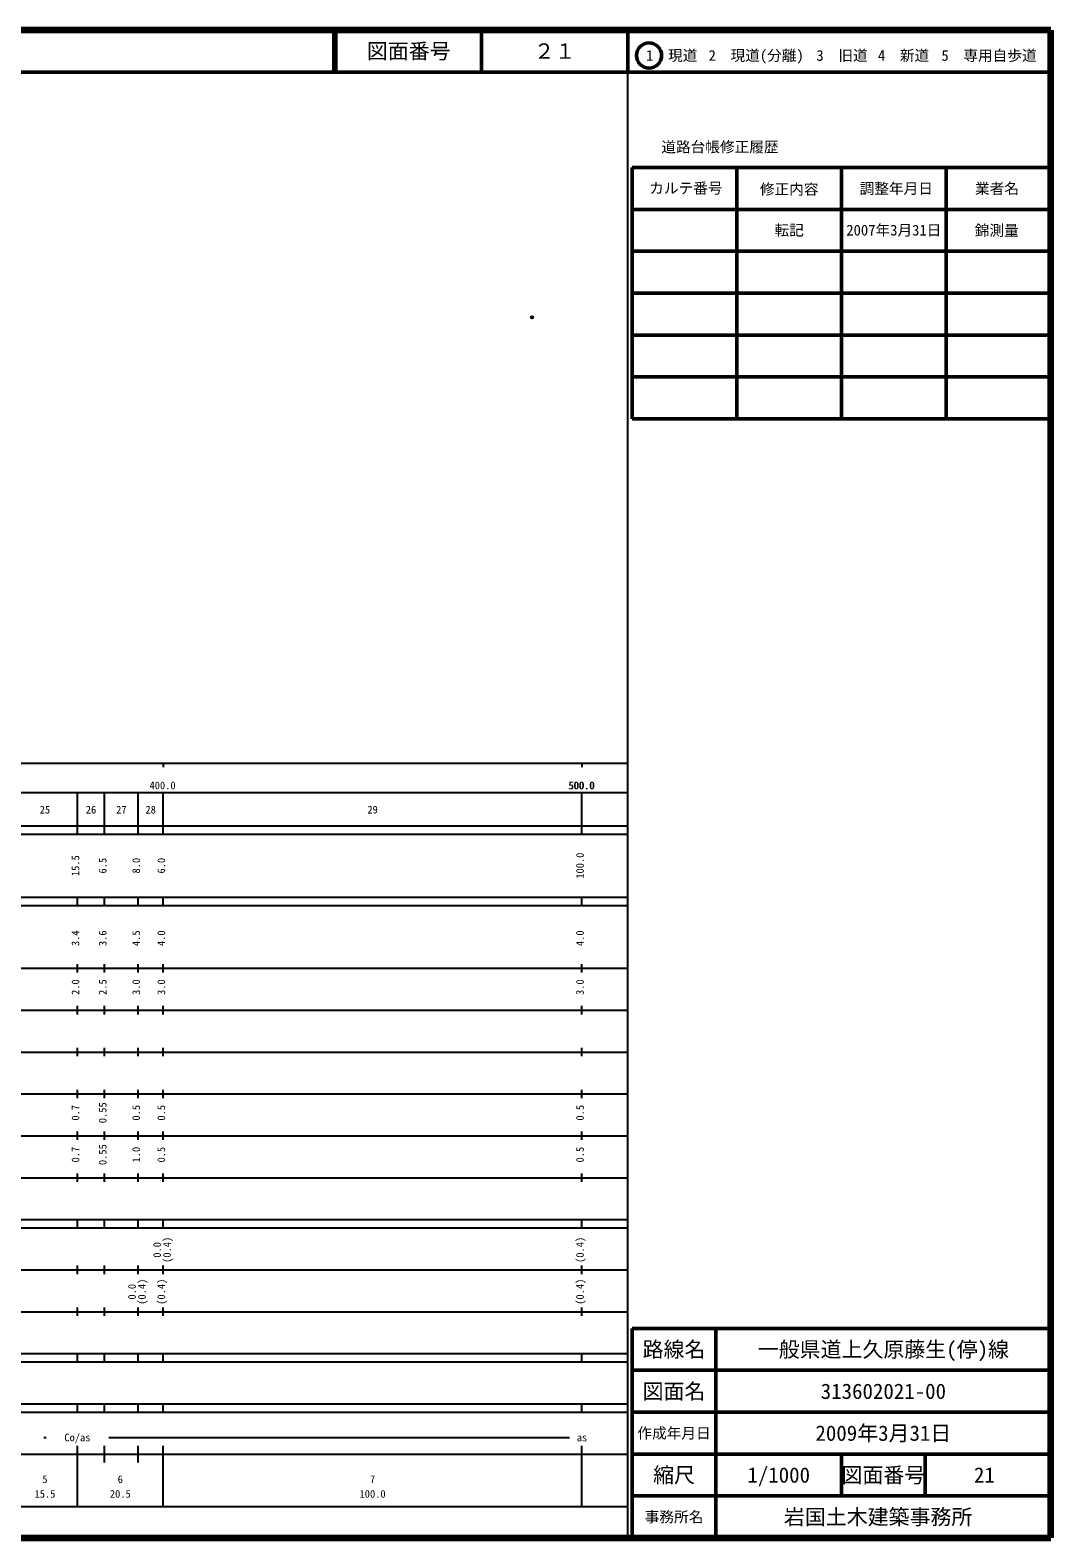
# Model space of a CAD drawing. Units: millimetres on the paper. Extents: x 40 to 680, y 20 to 380.
# Drawn here: x 436.2 to 680, y 20 to 380 of the extents above; entities that cross this region are included whole.
import ezdxf
from ezdxf.enums import TextEntityAlignment as Align

# ---------------------------------------------------------------- set-up
doc = ezdxf.new("R2010")
doc.units = ezdxf.units.MM
doc.header["$PDMODE"] = 32
doc.header["$PDSIZE"] = 0.5
doc.layers.add('M-OTRS', color=6, linetype='Continuous')
doc.layers.add('M-TTL-TXT', color=7, linetype='Continuous')
for name, color, linetype, lineweight in [('M-TTL', 2, 'Continuous', 140), ('M-TTL-BAND', 7, 'Continuous', 25), ('M-TTL-FRAM', 2, 'Continuous', 50), ('M-TTL-LINE', 7, 'Continuous', 50)]:
    doc.layers.add(name, color=color, linetype=linetype, lineweight=lineweight)
doc.styles.add('ＭＳ ゴシック', font='')
doc.styles.get('ＭＳ ゴシック').set_extended_font_data('MS Gothic')

msp = doc.modelspace()

# ---------------------------------------------------------------- linework, layer by layer
at = {"layer": 'M-OTRS'}
msp.add_point((556.089, 311.432), dxfattribs=at)
at = {"layer": 'M-TTL'}
for p, q in [((680, 380), (40, 380)), ((680, 20), (680, 380)), ((40, 20), (680, 20))]:
    msp.add_line(p, q, dxfattribs=at)
at = {"layer": 'M-TTL-BAND'}
for p, q in [((579, 20), (579, 370)), ((40, 205), (579, 205)), ((468, 205), (468, 204)), ((568, 205), (568, 204)), ((68, 198), (579, 198)), ((447.5, 188), (447.5, 198)), ((454, 188), (454, 198)), ((462, 188), (462, 198)), ((468, 188), (468, 198)), ((568, 188), (568, 198)), ((40, 190), (579, 190)), ((40, 188), (579, 188)), ((40, 173), (579, 173)), ((447.5, 171), (447.5, 173)), ((454, 171), (454, 173)), ((462, 171), (462, 173)), ((468, 171), (468, 173)), ((568, 171), (568, 173)), ((40, 171), (579, 171)), ((40, 156), (579, 156)), ((447.5, 155), (447.5, 157)), ((454, 155), (454, 157)), ((462, 155), (462, 157)), ((468, 155), (468, 157)), ((568, 155), (568, 157)), ((46, 146), (579, 146)), ((447.5, 145), (447.5, 147)), ((454, 145), (454, 147)), ((462, 145), (462, 147)), ((468, 145), (468, 147)), ((568, 145), (568, 147)), ((447.5, 135), (447.5, 137)), ((454, 135), (454, 137)), ((462, 135), (462, 137)), ((468, 135), (468, 137)), ((568, 135), (568, 137)), ((52, 136), (579, 136)), ((46, 126), (579, 126)), ((447.5, 125), (447.5, 127)), ((454, 125), (454, 127)), ((462, 125), (462, 127)), ((468, 125), (468, 127)), ((568, 125), (568, 127)), ((52, 116), (579, 116)), ((447.5, 115), (447.5, 117)), ((454, 115), (454, 117)), ((462, 115), (462, 117)), ((468, 115), (468, 117)), ((568, 115), (568, 117)), ((46, 106), (579, 106)), ((447.5, 105), (447.5, 107)), ((454, 105), (454, 107)), ((462, 105), (462, 107)), ((468, 105), (468, 107)), ((568, 105), (568, 107)), ((40, 96), (579, 96)), ((40, 94), (579, 94)), ((447.5, 94), (447.5, 96)), ((454, 94), (454, 96)), ((462, 94), (462, 96)), ((468, 94), (468, 96)), ((568, 94), (568, 96)), ((49, 84), (579, 84)), ((447.5, 83), (447.5, 85)), ((454, 83), (454, 85)), ((462, 83), (462, 85)), ((468, 83), (468, 85)), ((568, 83), (568, 85)), ((40, 74), (579, 74)), ((447.5, 73), (447.5, 75)), ((454, 73), (454, 75)), ((462, 73), (462, 75)), ((468, 73), (468, 75)), ((568, 73), (568, 75)), ((40, 64), (579, 64)), ((40, 62), (579, 62)), ((447.5, 62), (447.5, 64)), ((454, 62), (454, 64)), ((462, 62), (462, 64)), ((468, 62), (468, 64)), ((568, 62), (568, 64)), ((40, 52), (579, 52)), ((447.5, 50), (447.5, 52)), ((454, 50), (454, 52)), ((462, 50), (462, 52)), ((468, 50), (468, 52)), ((568, 50), (568, 52)), ((40, 50), (579, 50)), ((439.5, 44), (440, 44)), ((455, 44), (565, 44)), ((40, 40), (579, 40)), ((447.5, 27.5), (447.5, 42)), ((454, 38), (454, 42)), ((462, 38), (462, 42)), ((468, 27.5), (468, 42)), ((568, 27.5), (568, 42)), ((68, 27.5), (579, 27.5))]:
    msp.add_line(p, q, dxfattribs=at)
at = {"layer": 'M-TTL-FRAM'}
for p, q in [((580, 347.197), (580, 287.197)), ((580, 347.197), (680, 347.197)), ((580, 287.197), (680, 287.197)), ((680, 70), (580, 70)), ((580, 70), (580, 20))]:
    msp.add_line(p, q, dxfattribs=at)
at = {"layer": 'M-TTL-LINE'}
for p, q in [((508.747, 380), (508.747, 370)), ((509.247, 380), (509.247, 370)), ((543.997, 380), (543.997, 370)), ((579, 380), (579, 370)), ((40, 370), (680, 370)), ((605, 347.197), (605, 287.197)), ((630, 347.197), (630, 287.197)), ((655, 347.197), (655, 287.197)), ((580, 337.197), (680, 337.197)), ((580, 327.197), (680, 327.197)), ((580, 317.197), (680, 317.197)), ((580, 307.197), (680, 307.197)), ((580, 297.197), (680, 297.197)), ((600, 70), (600, 20)), ((680, 60), (580, 60)), ((680, 50), (580, 50)), ((680, 40), (580, 40)), ((630, 40), (630, 30)), ((650, 40), (650, 30)), ((680, 30), (580, 30))]:
    msp.add_line(p, q, dxfattribs=at)
msp.add_circle((584.031, 373.958), 3, dxfattribs=at)

# ---------------------------------------------------------------- texts
at = {"layer": 'M-TTL-BAND', "style": 'ＭＳ ゴシック'}
for s, p in [('400.0', (467.844, 198.195)), ('500.0', (567.844, 198.195)), ('500.0', (568, 198.195)), ('25', (439.75, 192.405)), ('26', (450.75, 192.405)), ('27', (458, 192.405)), ('28', (465, 192.405)), ('29', (518, 192.405)), ('Co/as', (447.5, 42.5)), ('as', (568, 42.5)), ('5', (439.75, 32.523)), ('6', (457.75, 32.523)), ('7', (518, 32.523)), ('15.5', (439.75, 29.033)), ('20.5', (457.75, 29.033)), ('100.0', (518, 29.033))]:
    msp.add_text(s, height=1.833, dxfattribs=at).set_placement(p, align=Align.BOTTOM_CENTER)
for s, p in [('15.5', (448.5, 180.5)), ('6.5', (455, 180.5)), ('8.0', (463, 180.5)), ('6.0', (469, 180.5)), ('100.0', (569, 180.5)), ('3.4', (448.5, 163.174)), ('3.6', (455, 163.174)), ('4.5', (463, 163.174)), ('4.0', (469, 163.174)), ('4.0', (569, 163.174)), ('2.0', (448.5, 151.5)), ('2.5', (455, 151.5)), ('3.0', (463, 151.5)), ('3.0', (469, 151.5)), ('3.0', (569, 151.5)), ('0.7', (448.5, 121.5)), ('0.55', (455, 121.5)), ('0.5', (463, 121.5)), ('0.5', (469, 121.5)), ('0.5', (569, 121.5)), ('0.7', (448.5, 111.5)), ('0.55', (455, 111.5)), ('1.0', (463, 111.5)), ('0.5', (469, 111.5)), ('0.5', (569, 111.5)), ('0.0', (468, 88.764)), ('(0.4)', (470.37, 88.764)), ('(0.4)', (569, 88.764)), ('0.0', (462, 78.764)), ('(0.4)', (464.37, 78.764)), ('(0.4)', (469, 78.764)), ('(0.4)', (569, 78.764))]:
    msp.add_text(s, height=1.833, rotation=90, dxfattribs=at).set_placement(p, align=Align.BOTTOM_CENTER)
at = {"layer": 'M-TTL-TXT', "style": 'ＭＳ ゴシック'}
for s, height, p in [('図面番号', 3.666, (526.622, 375)), ('２１', 3.666, (561.497, 375)), ('1\u3000現道', 2.566, (589.448, 373.958)), ('2\u3000現道(分離)', 2.566, (609.619, 373.958)), ('3\u3000旧道', 2.566, (630.121, 373.958)), ('4\u3000新道', 2.566, (644.824, 373.958)), ('5\u3000専用自歩道', 2.566, (665.228, 373.958)), ('道路台帳修正履歴', 2.566, (600.968, 352.113)), ('カルテ番号', 2.566, (592.839, 342.277)), ('修正内容', 2.566, (617.509, 342.023)), ('調整年月日', 2.566, (643.089, 342.197)), ('業者名', 2.566, (667.134, 342.197)), ('転記', 2.566, (617.5, 332.245)), ('2007年3月31日', 2.566, (642.5, 332.245)), ('錦測量', 2.566, (667.077, 332.189)), ('路線名', 3.666, (590, 65)), ('路線名', 3.666, (590, 65)), ('一般県道上久原藤生(停)線', 3.666, (640, 65)), ('図面名', 3.666, (590, 55)), ('図面名', 3.666, (590, 55)), ('313602021-00', 3.666, (640, 55)), ('2009年3月31日', 3.666, (640, 45)), ('作成年月日', 2.566, (590, 45)), ('作成年月日', 2.566, (590, 45)), ('縮尺', 3.666, (590, 35)), ('縮尺', 3.666, (590, 35)), ('1/1000', 3.666, (615, 35)), ('図面番号', 3.666, (640, 35)), ('図面番号', 3.666, (640, 35)), ('21', 3.666, (664.125, 35)), ('事務所名', 2.566, (590, 25)), ('事務所名', 2.566, (590, 25)), ('岩国土木建築事務所 ', 3.666, (640, 25))]:
    msp.add_text(s, height=height, dxfattribs=at).set_placement(p, align=Align.MIDDLE_CENTER)

doc.saveas('drawing.dxf')
